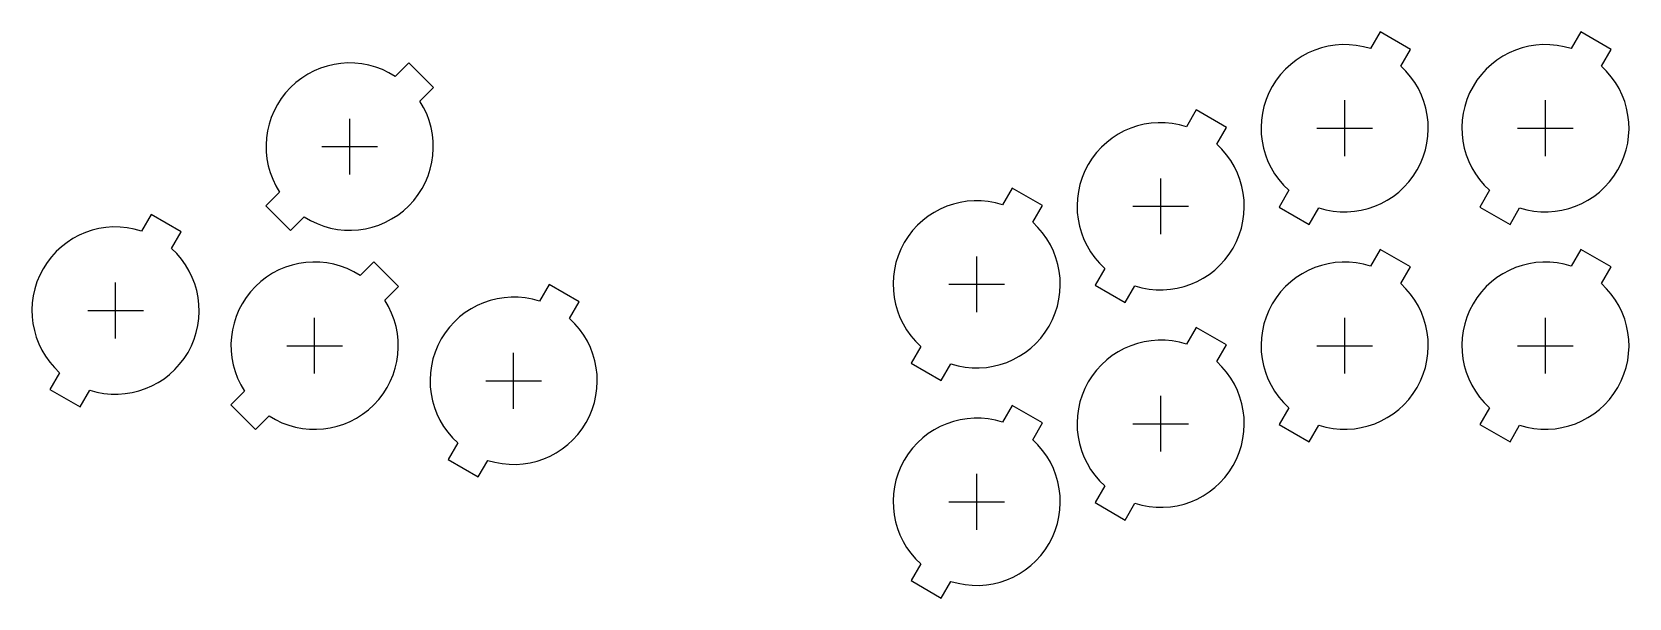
# Model space of a CAD drawing. Header units: millimetres. Extents: x -41 to 189, y -36 to 45.
import ezdxf

# ---------------------------------------------------------------- set-up
doc = ezdxf.new("R2010")
doc.units = ezdxf.units.MM
doc.layers.add('BUTTONS', color=1, linetype='Continuous')
doc.layers.add('REFERENCE', color=8, linetype='Continuous')

msp = doc.modelspace()

# ---------------------------------------------------------------- linework, layer by layer
at = {"layer": 'BUTTONS'}
for points in [[(151.5, 42.61, 0.809427), (139.77, 22.29), (138.38, 19.89), (142.72, 17.39), (144.1, 19.79, 0.809427), (155.83, 40.11), (157.22, 42.51), (152.88, 45.01)], [(180.3, 42.61, 0.809427), (168.57, 22.29), (167.18, 19.89), (171.52, 17.39), (172.9, 19.79, 0.809427), (184.63, 40.11), (186.02, 42.51), (181.68, 45.01)], [(11.57, 38.63, 0.809427), (-5.03, 22.03), (-6.99, 20.07), (-3.45, 16.54), (-1.5, 18.49, 0.809427), (15.1, 35.09), (17.06, 37.04), (13.52, 40.58)], [(125.1, 31.41, 0.809427), (113.37, 11.09), (111.98, 8.69), (116.32, 6.19), (117.7, 8.59, 0.809427), (129.43, 28.91), (130.82, 31.31), (126.48, 33.81)], [(98.7, 20.21, 0.809427), (86.97, -0.11), (85.58, -2.51), (89.92, -5.01), (91.3, -2.61, 0.809427), (103.03, 17.71), (104.42, 20.11), (100.08, 22.61)], [(-24.86, 16.45, 0.809427), (-36.59, -3.88), (-37.97, -6.27), (-33.64, -8.77), (-32.26, -6.38, 0.809427), (-20.53, 13.95), (-19.14, 16.34), (-23.47, 18.84)], [(151.5, 11.41, 0.809427), (139.77, -8.91), (138.38, -11.31), (142.72, -13.81), (144.1, -11.41, 0.809427), (155.83, 8.91), (157.22, 11.31), (152.88, 13.81)], [(180.3, 11.41, 0.809427), (168.57, -8.91), (167.18, -11.31), (171.52, -13.81), (172.9, -11.41, 0.809427), (184.63, 8.91), (186.02, 11.31), (181.68, 13.81)], [(6.53, 10.07, 0.809427), (-10.07, -6.53), (-12.02, -8.49), (-8.49, -12.02), (-6.53, -10.07, 0.809427), (10.07, 6.53), (12.02, 8.49), (8.49, 12.02)], [(32.26, 6.38, 0.809427), (20.53, -13.95), (19.14, -16.34), (23.47, -18.84), (24.86, -16.45, 0.809427), (36.59, 3.88), (37.97, 6.27), (33.64, 8.77)], [(125.1, 0.21, 0.809427), (113.37, -20.11), (111.98, -22.51), (116.32, -25.01), (117.7, -22.61, 0.809427), (129.43, -2.29), (130.82, 0.11), (126.48, 2.61)], [(98.7, -10.99, 0.809427), (86.97, -31.31), (85.58, -33.71), (89.92, -36.21), (91.3, -33.81, 0.809427), (103.03, -13.49), (104.42, -11.09), (100.08, -8.59)]]:
    msp.add_lwpolyline(points, format="xyb", close=True, dxfattribs=at)
at = {"layer": 'REFERENCE'}
for p, q in [((147.8, 27.2), (147.8, 35.2)), ((176.6, 27.2), (176.6, 35.2)), ((5.04, 24.56), (5.04, 32.56)), ((143.8, 31.2), (151.8, 31.2)), ((172.6, 31.2), (180.6, 31.2)), ((1.04, 28.56), (9.04, 28.56)), ((121.4, 16), (121.4, 24)), ((117.4, 20), (125.4, 20)), ((95, 4.8), (95, 12.8)), ((-28.56, 1.04), (-28.56, 9.04)), ((91, 8.8), (99, 8.8)), ((-32.56, 5.04), (-24.56, 5.04)), ((0, -4), (0, 4)), ((147.8, -4), (147.8, 4)), ((176.6, -4), (176.6, 4)), ((-4, 0), (4, 0)), ((143.8, 0), (151.8, 0)), ((172.6, 0), (180.6, 0)), ((28.56, -9.04), (28.56, -1.04)), ((24.56, -5.04), (32.56, -5.04)), ((121.4, -15.2), (121.4, -7.2)), ((117.4, -11.2), (125.4, -11.2)), ((95, -26.4), (95, -18.4)), ((91, -22.4), (99, -22.4))]:
    msp.add_line(p, q, dxfattribs=at)

doc.saveas('drawing.dxf')
